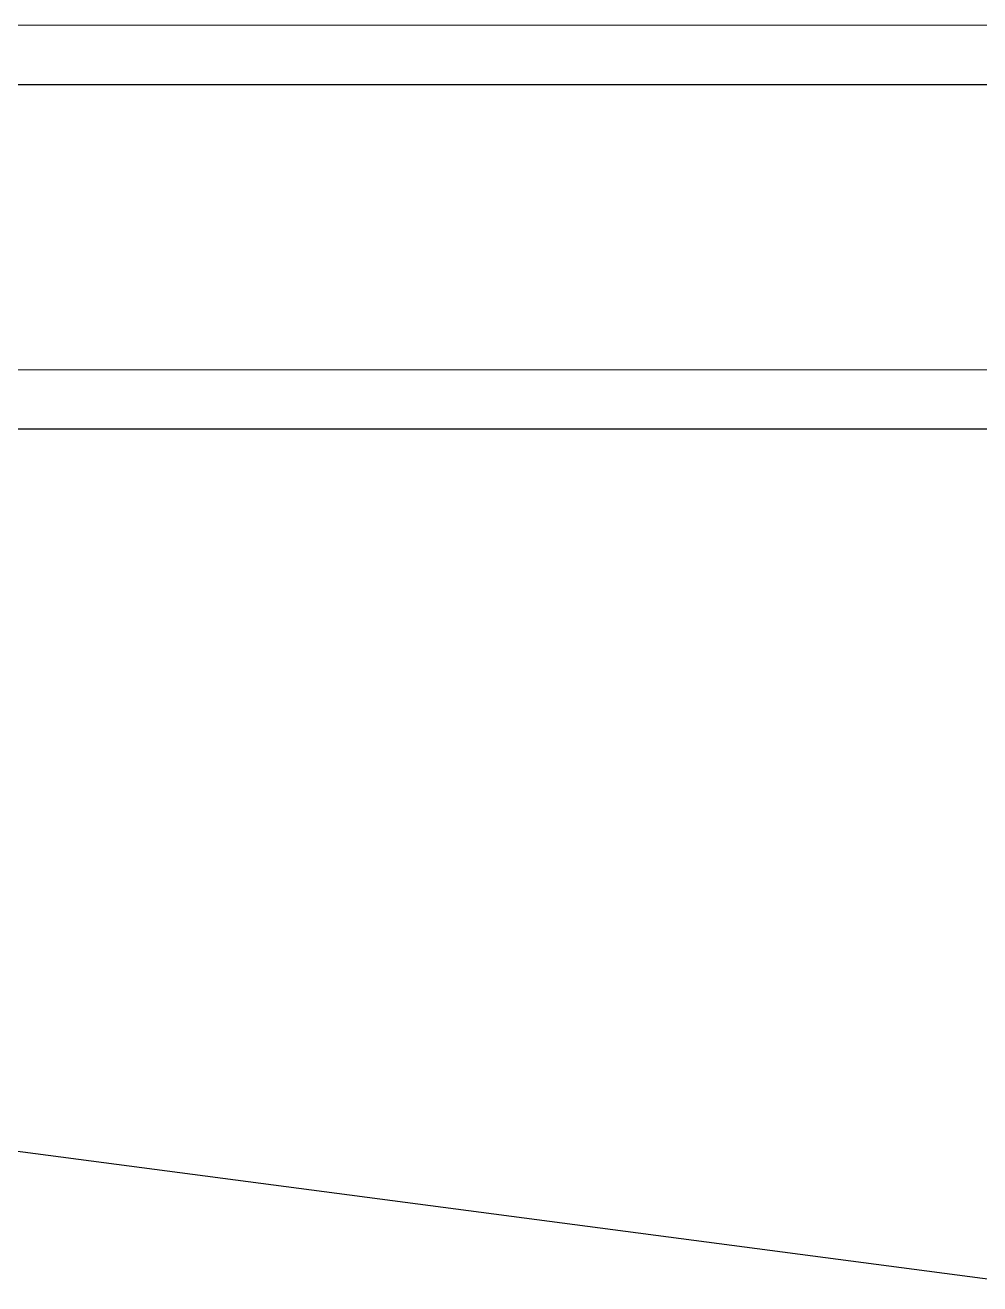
# Model space of a CAD drawing. Header units: inches. Extents: x 3324238 to 135265466, y -1036581 to 20094598.
# Drawn here: x 3354738.769 to 3354739.251, y -519087.035 to -519086.399 of the extents above; entities that cross this region are included whole.
import ezdxf

# ---------------------------------------------------------------- set-up
doc = ezdxf.new("R2010")
doc.units = ezdxf.units.IN
doc.header["$MEASUREMENT"] = 0

msp = doc.modelspace()

# ---------------------------------------------------------------- linework, layer by layer
for p, q in [((3354739.30928, -519086.3993, 0.00267), (3354737.55293, -519086.39918, 0.00267)), ((3354737.54, -519086.42905, 0.00267), (3354739.33405, -519086.42916, 0.00267)), ((3354739.33404, -519086.57336, 0.00267), (3354737.52096, -519086.57324, 0.00267)), ((3354739.33328, -519086.60323, 0.00267), (3354737.55384, -519086.60311, 0.00267)), ((3354739.27236, -519087.03483, 0.00267), (3354737.56085, -519086.80957, 0.00267))]:
    msp.add_line(p, q)

doc.saveas('drawing.dxf')
